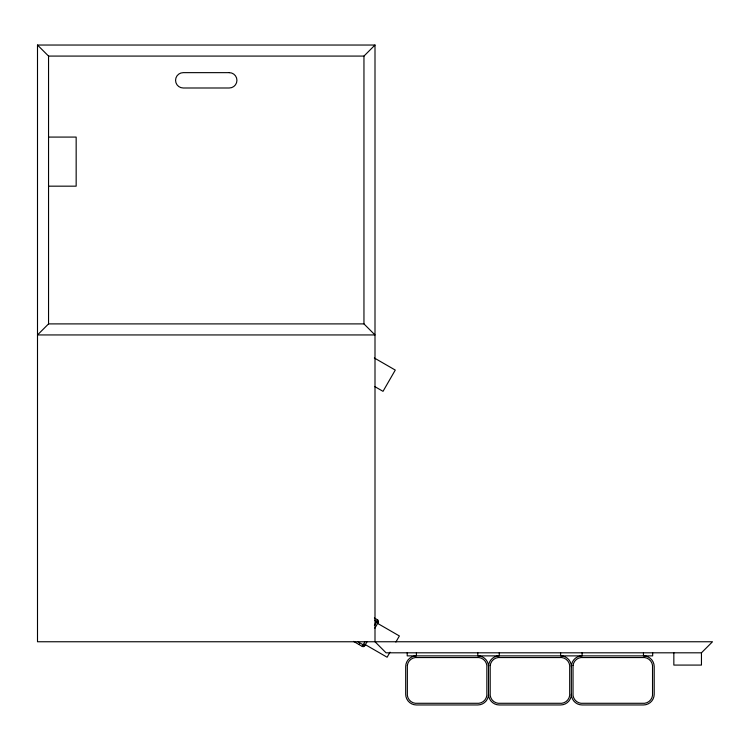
<?xml version="1.0" encoding="UTF-8"?>
<svg xmlns="http://www.w3.org/2000/svg" width="750" height="750" viewBox="0 0 750 750"><rect width="100%" height="100%" fill="white"/><g stroke="black" fill="none" stroke-linecap="round" stroke-linejoin="round"><path stroke-width="1.12" d="M374.372 617.991L377.569 619.828A1.837 1.837 0 0 1 378.234 622.341L374.869 628.191M359.044 644.559L359.503 643.762M364.838 641.887L362.241 646.388L353.541 641.391M374.391 625.322L377.559 619.847M362.372 646.444L362.231 646.406A1.837 1.837 0 0 0 364.744 645.731L366.994 641.831M390.038 652.163L387.113 657.225L364.509 644.175M395.878 642.038L399.384 635.962L376.781 622.922M48.544 323.897L37.5 334.941L375 334.941L363.956 323.897L48.544 323.897L48.544 56.081L37.5 45.038L375 45.038L375 641.756L386.044 652.809L701.456 652.809L712.5 641.756L37.5 641.756L37.5 45.038M48.544 56.081L363.956 56.081L375 45.038M48.544 137.081L76.162 137.081L76.162 186.169L48.544 186.169M374.334 357.994L395.278 370.078L383.016 391.341L374.653 386.512M374.616 620.25L378.225 622.331M358.078 641.887L364.725 645.722M701.456 652.809L701.456 665.081L673.837 665.081L673.837 652.809M652.669 652.809L652.669 655.875L407.213 655.875L407.213 652.809M643.462 652.809L643.462 655.875A10.734 10.734 0 0 1 654.206 666.609L654.206 694.228A10.734 10.734 0 0 1 643.462 704.963L582.103 704.963A10.734 10.734 0 0 1 571.359 694.228L571.359 666.609A10.734 10.734 0 0 0 560.625 655.875L560.625 652.809M582.103 652.809L582.103 655.875A10.734 10.734 0 0 0 571.359 666.609M499.266 652.809L499.266 655.875A10.734 10.734 0 0 0 488.522 666.609L488.522 694.228A10.734 10.734 0 0 1 477.787 704.963L416.419 704.963A10.734 10.734 0 0 1 405.684 694.228L405.684 666.609A10.734 10.734 0 0 1 416.419 655.875L416.419 652.809M477.787 652.809L477.787 655.875A10.734 10.734 0 0 1 488.522 666.609M363.956 56.081L363.956 323.897M571.359 694.228A10.734 10.734 0 0 1 560.625 704.963L499.266 704.963A10.734 10.734 0 0 1 488.522 694.228M407.353 665.419L407.353 695.419A9.141 9.141 0 0 0 415.228 703.284L478.978 703.284A9.141 9.141 0 0 0 486.844 695.419L486.844 665.419A9.141 9.141 0 0 0 478.978 657.553L415.228 657.553A9.141 9.141 0 0 0 407.353 665.419M490.2 665.419L490.2 695.419A9.141 9.141 0 0 0 498.066 703.284L561.816 703.284A9.141 9.141 0 0 0 569.691 695.419L569.691 665.419A9.141 9.141 0 0 0 561.816 657.553L498.066 657.553A9.141 9.141 0 0 0 490.2 665.419M573.038 665.419L573.038 695.419A9.141 9.141 0 0 0 580.913 703.284L644.663 703.284A9.141 9.141 0 0 0 652.528 695.419L652.528 665.419A9.141 9.141 0 0 0 644.663 657.553L580.913 657.553A9.141 9.141 0 0 0 573.038 665.419M229.266 72.647L183.234 72.647A7.669 7.669 0 0 0 175.566 80.316A7.669 7.669 0 0 0 183.234 87.994L229.266 87.994A7.669 7.669 0 0 0 236.934 80.316A7.669 7.669 0 0 0 229.266 72.647"/></g></svg>
